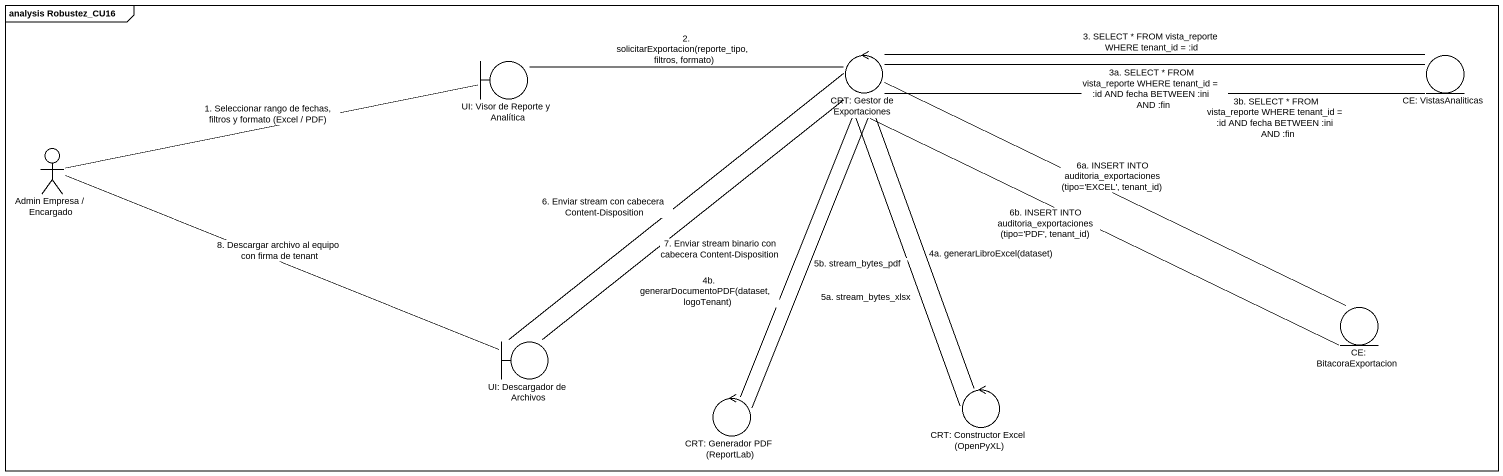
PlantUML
@startuml
mainframe analysis Robustez_CU16
boundary "UI: Visor de Reporte y Analítica" as UI_Visor_de_Reporte_y
control "CRT: Gestor de Exportaciones" as CRT_Gestor_de_Exportaciones
entity "CE: VistasAnaliticas" as CE_VistasAnaliticas
actor "Admin Empresa / Encargado" as Admin_Empresa_Encargado
entity "CE: BitacoraExportacion" as CE_BitacoraExportacion
boundary "UI: Descargador de Archivos" as UI_Descargador_de_Archivos
control "CRT: Constructor Excel (OpenPyXL)" as CRT_Constructor_Excel
control "CRT: Generador PDF (ReportLab)" as CRT_Generador_PDF_ReportLab
UI_Visor_de_Reporte_y -right- CRT_Gestor_de_Exportaciones : 2. solicitarExportacion(reporte_tipo, filtros, formato)
CRT_Gestor_de_Exportaciones -right- CE_VistasAnaliticas : 3. SELECT * FROM vista_reporte WHERE tenant_id = :id
CRT_Gestor_de_Exportaciones -right- CE_VistasAnaliticas : 3a. SELECT * FROM vista_reporte WHERE tenant_id = :id AND fecha BETWEEN :ini AND :fin
CRT_Gestor_de_Exportaciones -right- CE_VistasAnaliticas : 3b. SELECT * FROM vista_reporte WHERE tenant_id = :id AND fecha BETWEEN :ini AND :fin
CRT_Gestor_de_Exportaciones -right- CE_BitacoraExportacion : 6a. INSERT INTO auditoria_exportaciones (tipo='EXCEL', tenant_id)
CRT_Gestor_de_Exportaciones -right- CE_BitacoraExportacion : 6b. INSERT INTO auditoria_exportaciones (tipo='PDF', tenant_id)
CRT_Gestor_de_Exportaciones -- UI_Descargador_de_Archivos : 6. Enviar stream con cabecera Content-Disposition
CRT_Gestor_de_Exportaciones -- UI_Descargador_de_Archivos : 7. Enviar stream binario con cabecera Content-Disposition
CRT_Gestor_de_Exportaciones -- CRT_Constructor_Excel : 4a. generarLibroExcel(dataset)
CRT_Gestor_de_Exportaciones -- CRT_Generador_PDF_ReportLab : 4b. generarDocumentoPDF(dataset, logoTenant)
Admin_Empresa_Encargado -right- UI_Visor_de_Reporte_y : 1. Seleccionar rango de fechas, filtros y formato (Excel / PDF)
UI_Descargador_de_Archivos -left- Admin_Empresa_Encargado : 8. Descargar archivo al equipo con firma de tenant
CRT_Constructor_Excel -up- CRT_Gestor_de_Exportaciones : 5a. stream_bytes_xlsx
CRT_Generador_PDF_ReportLab -up- CRT_Gestor_de_Exportaciones : 5b. stream_bytes_pdf
@enduml
